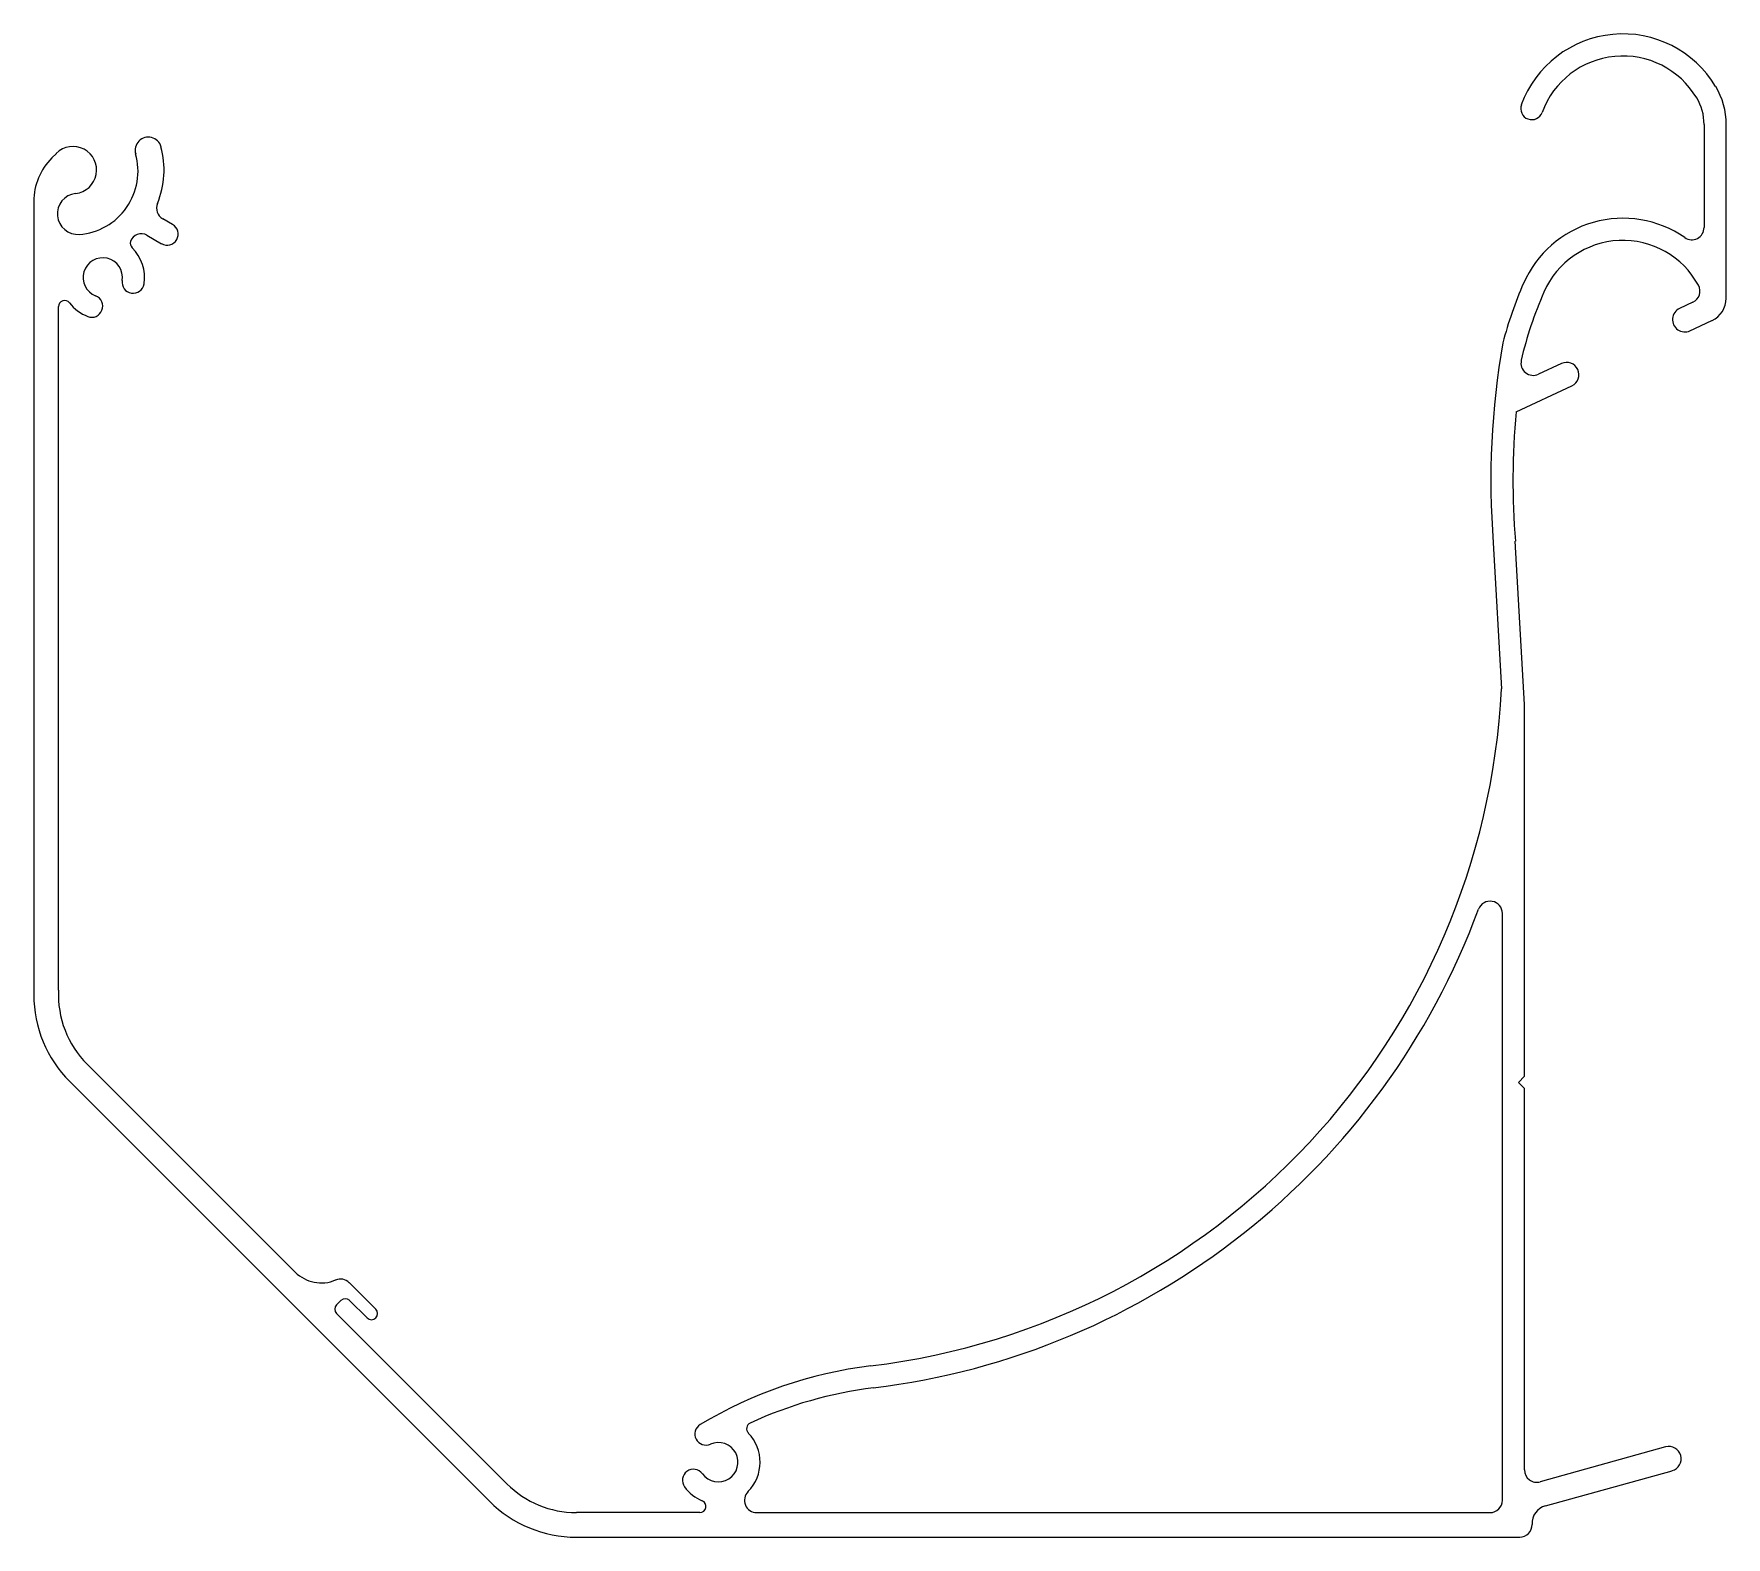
# Model space of a CAD drawing. Header units: millimetres. Extents: x 478 to 616, y 278 to 400.
import ezdxf

# ---------------------------------------------------------------- set-up
doc = ezdxf.new("R2010")
doc.units = ezdxf.units.MM

msp = doc.modelspace()

# ---------------------------------------------------------------- linework, layer by layer
for p, q in [((614.35, 392.51), (614.35, 384.11)), ((616.15, 378.36), (616.15, 392.51)), ((480.28, 390.14), (479.91, 389.78)), ((478.44, 386.24), (478.44, 321.69)), ((489.74, 384.36), (488.93, 384.83)), ((487.65, 383.49), (488.84, 382.8)), ((480.45, 322.06), (480.45, 377.68)), ((613.44, 378.03), (612.36, 377.53)), ((613.2, 375.71), (614.99, 376.55)), ((602.75, 373.05), (600.87, 372.17)), ((599.05, 369.11), (603.59, 371.23)), ((597.2, 358.47), (597.87, 346.58)), ((599.74, 345.3), (598.99, 358.59)), ((599.74, 315.05), (599.74, 345.3)), ((597.94, 280.55), (597.94, 328.3)), ((499.71, 299.11), (482.79, 316.04)), ((481.37, 314.62), (515.52, 280.48)), ((599.24, 314.55), (599.74, 315.05)), ((599.74, 314.05), (599.24, 314.55)), ((599.74, 283.02), (599.74, 314.05)), ((506.26, 296.1), (504.1, 298.26)), ((503.08, 296.45), (503.43, 296.81)), ((504.14, 296.81), (505.56, 295.39)), ((516.93, 281.9), (503.08, 295.74)), ((611.22, 284.89), (601.01, 282.06)), ((601.45, 280.11), (611.75, 282.96)), ((532.64, 279.55), (522.59, 279.55)), ((537.27, 279.55), (596.94, 279.55)), ((522.59, 277.55), (599.35, 277.55))]:
    msp.add_line(p, q)
for centre, radius, start, end in [((607.74, 391.07), 8.8, 30.8764, 159.8621), ((607.74, 391.07), 7, 30.8764, 159.8621), ((610.15, 392.51), 6, 0, 30.8764), ((600.33, 393.79), 0.9, 159.8621, 339.8621), ((610.15, 392.51), 4.2, 0, 30.8764), ((487.76, 390.4), 1.07, 15.194, 195.773), ((483.44, 386.24), 5, 135, 180), ((481.63, 388.79), 1.92, 276.3412, 135), ((481.75, 388.7), 5.17, 274.5038, 15.773), ((481.87, 388.8), 7.17, 337.6761, 15.194), ((482.03, 385.22), 1.67, 96.3412, 274.5038), ((489.43, 385.69), 0.999, 157.6761, 240), ((489.29, 383.58), 0.9, 240, 60), ((607.74, 376.07), 8.8, 55.1275, 156.5678), ((486.79, 382.83), 0.5, 161.4168, 225.4717), ((487.19, 382.69), 0.922, 60, 161.4168), ((607.74, 376.07), 7, 28.5203, 156.5678), ((613.35, 384.11), 1, 235.1275, 0), ((484.05, 380.05), 1.6, 351.1002, 248.8998), ((484.05, 380.05), 3.4, 351.1002, 45.4717), ((486.52, 379.66), 0.9, 171.1002, 351.1002), ((631.93, 365.59), 35.17, 156.5678, 164.9238), ((631.93, 365.59), 33.37, 156.5678, 166.6214), ((613.02, 378.94), 1, 295, 28.5203), ((480.95, 377.68), 0.5, 37.3569, 180), ((484.05, 380.05), 3.4, 217.3569, 248.8998), ((483.15, 377.71), 0.9, 248.8998, 68.8998), ((612.78, 376.62), 1, 115, 295), ((614.15, 378.36), 2, 295, 0), ((661.38, 363.54), 64.38, 169.9853, 184.5189), ((600.45, 373.08), 1, 166.6214, 295), ((603.17, 372.14), 1, 295, 115), ((661.38, 363.54), 62.58, 174.8892, 184.5373), ((539.44, 349.55), 58.5, 276.9627, 357.0914), ((596.94, 328.3), 1, 0, 159.72), ((539.44, 349.55), 60.3, 276.9627, 339.72), ((488.44, 321.69), 10, 180, 225), ((488.44, 321.69), 8, 177.3495, 225), ((501.83, 301.24), 3, 225, 292.9757), ((503.39, 297.55), 1, 45, 112.9757), ((503.43, 296.1), 0.5, 135, 225), ((503.79, 296.45), 0.5, 45, 135), ((505.91, 295.74), 0.5, 225, 45), ((550.8, 256.57), 35.17, 96.9627, 121.0324), ((550.8, 256.57), 33.37, 96.9627, 114.9461), ((533.13, 285.94), 0.9, 121.0324, 293.8963), ((536.94, 286.38), 0.5, 114.9461, 224.3045), ((534.14, 283.65), 1.6, 216.0967, 113.8963), ((534.14, 283.65), 3.4, 315.2072, 44.3045), ((611.49, 283.93), 1, 285.4834, 105.4834), ((532.12, 282.18), 0.9, 36.0967, 216.0967), ((600.74, 283.02), 1, 180, 285.4834), ((522.59, 287.55), 8, 225, 270), ((534.14, 283.65), 3.4, 216.0967, 247.3801), ((537.27, 280.55), 1, 135.2072, 270), ((522.59, 287.55), 10, 225, 270), ((532.64, 280.05), 0.5, 270, 67.3801), ((596.94, 280.55), 1, 270, 0), ((601.85, 278.66), 1.5, 105.4834, 182.5218), ((599.35, 278.55), 1, 270, 2.5218)]:
    msp.add_arc(centre, radius, start, end)

doc.saveas('drawing.dxf')
